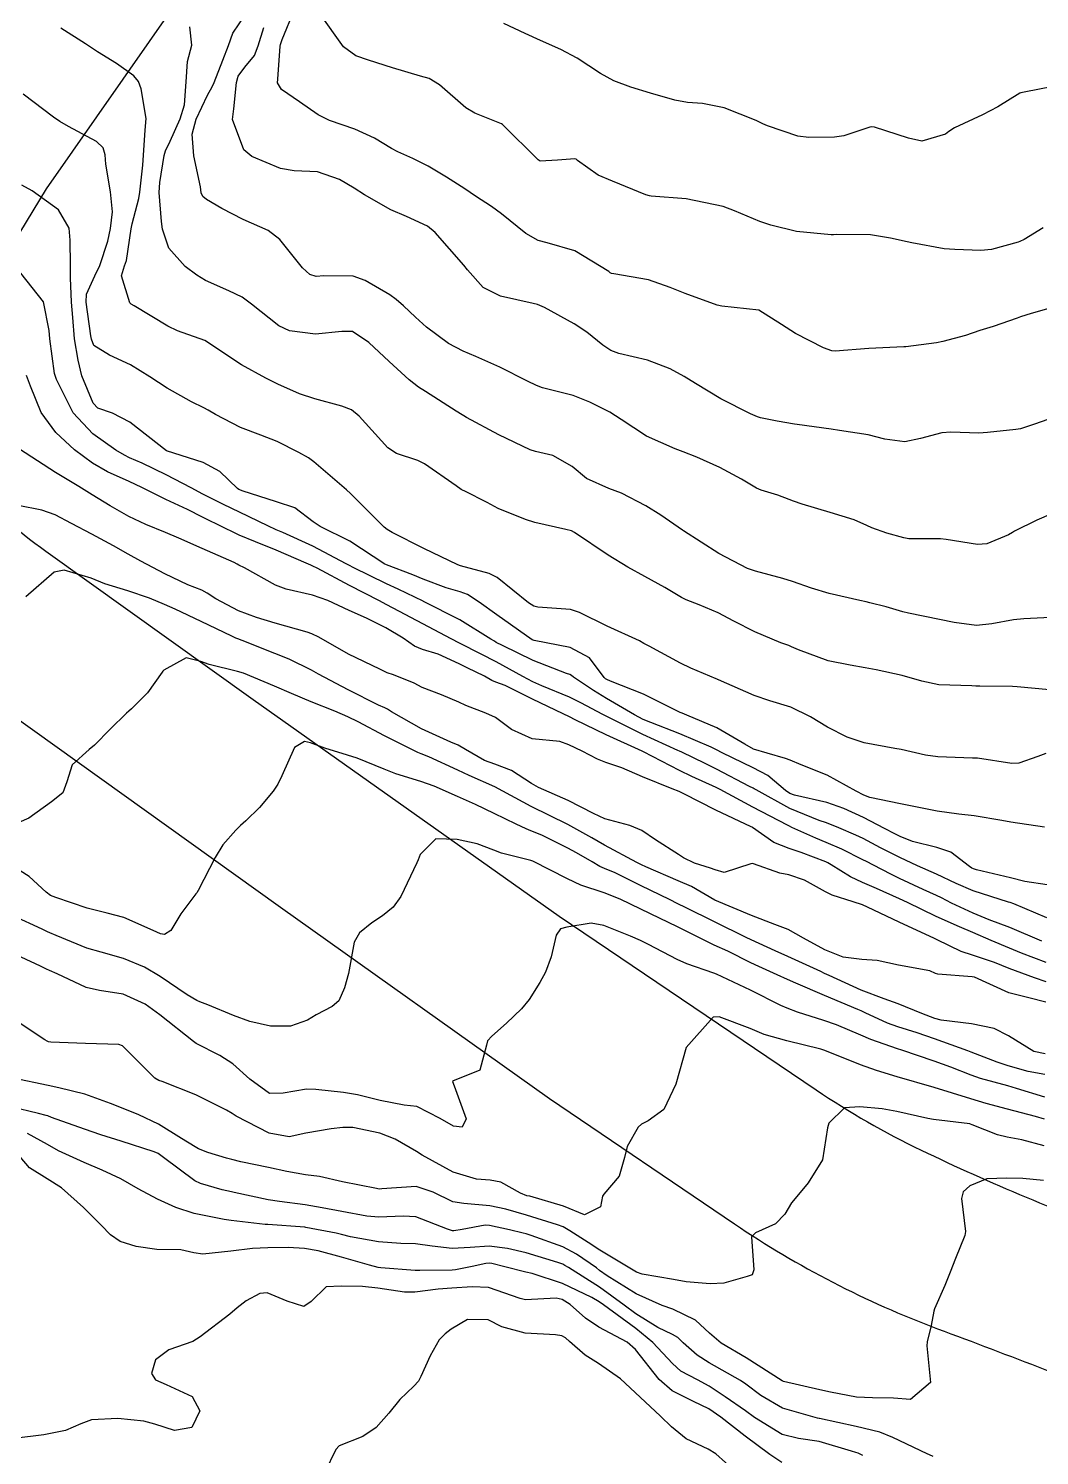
# Model space of a CAD drawing. Header units: metres. Extents: x 298520 to 308411, y 7433745 to 7450750.
# Drawn here: x 302165.4 to 302220.1, y 7441536.6 to 7441614 of the extents above; entities that cross this region are included whole.
import ezdxf

# ---------------------------------------------------------------- set-up
doc = ezdxf.new("R2010")
doc.units = ezdxf.units.M
doc.header["$LTSCALE"] = 10
for name, color, linetype in [('Curvas de Nivel 1m', 11, 'Continuous'), ('Curvas de Nivel 5m', 15, 'Continuous'), ('Vias Primárias', 230, 'Continuous')]:
    doc.layers.add(name, color=color, linetype=linetype)

msp = doc.modelspace()

# ---------------------------------------------------------------- linework, layer by layer
at = {"layer": 'Curvas de Nivel 1m', "flags": 128}
for points, elevation in [([(302220.654, 7441598.784), (302219.69, 7441598.512), (302219.117, 7441598.331), (302218.929, 7441598.26), (302217.642, 7441597.813), (302216.919, 7441597.581), (302216.145, 7441597.321), (302214.909, 7441596.985), (302214.559, 7441596.923), (302212.905, 7441596.705), (302212.799, 7441596.696), (302210.903, 7441596.62), (302209.079, 7441596.46), (302208.901, 7441596.479), (302208.435, 7441596.645), (302206.921, 7441597.421), (302206.159, 7441597.905), (302204.933, 7441598.69), (302202.935, 7441598.899), (302202.682, 7441598.966), (302200.942, 7441599.602), (302200.124, 7441599.921), (302198.949, 7441600.332), (302197.079, 7441600.651), (302196.952, 7441600.678), (302196.888, 7441600.717), (302196.814, 7441600.782), (302194.969, 7441601.904), (302193.464, 7441602.337), (302192.977, 7441602.459), (302192.312, 7441602.837), (302190.994, 7441603.918), (302190.451, 7441604.312), (302189.587, 7441604.871), (302189.009, 7441605.257), (302188.017, 7441605.891), (302187.027, 7441606.486), (302186.188, 7441606.913), (302185.378, 7441607.266), (302185.038, 7441607.446), (302184.113, 7441608.004), (302183.048, 7441608.496), (302181.68, 7441608.964), (302181.056, 7441609.271), (302180.055, 7441609.977), (302179.069, 7441610.655), (302178.861, 7441611.002), (302178.864, 7441611.215), (302179.005, 7441613.001), (302179.02, 7441613.084), (302179.106, 7441613.35), (302179.783, 7441614.99)], 742), ([(302220.736, 7441582.043), (302219.291, 7441581.958), (302218.734, 7441581.914), (302217.563, 7441581.699), (302216.729, 7441581.605), (302215.529, 7441581.76), (302214.733, 7441581.928), (302213.053, 7441582.272), (302212.739, 7441582.35), (302211.842, 7441582.604), (302210.956, 7441582.827), (302210.745, 7441582.878), (302210.414, 7441582.955), (302208.75, 7441583.337), (302207.782, 7441583.62), (302206.756, 7441583.989), (302206.24, 7441584.15), (302204.761, 7441584.544), (302204.321, 7441584.694), (302202.775, 7441585.506), (302200.858, 7441586.729), (302200.793, 7441586.776), (302199.635, 7441587.582), (302198.806, 7441588.094), (302197.498, 7441588.773), (302196.815, 7441589.024), (302195.592, 7441589.57), (302194.827, 7441590.216), (302193.774, 7441590.821), (302192.836, 7441591.032), (302192.545, 7441591.126), (302190.849, 7441591.937), (302189.093, 7441592.877), (302188.947, 7441592.962), (302188.864, 7441593.012), (302188.527, 7441593.223), (302186.877, 7441594.274), (302186.494, 7441594.521), (302185.994, 7441594.913), (302184.898, 7441595.906), (302183.803, 7441596.941), (302182.919, 7441597.527), (302182.34, 7441597.535), (302180.917, 7441597.387), (302179.501, 7441597.574), (302178.921, 7441597.847), (302177.445, 7441599.015), (302176.937, 7441599.392), (302176.224, 7441599.743), (302174.946, 7441600.303), (302174.491, 7441600.59), (302173.855, 7441601.056), (302172.968, 7441602.052), (302172.622, 7441603.074), (302172.571, 7441603.49), (302172.446, 7441605.076), (302172.47, 7441605.616), (302172.708, 7441607.073), (302172.778, 7441607.33), (302173.041, 7441607.849), (302173.587, 7441609.062), (302173.819, 7441609.817), (302173.898, 7441611.058), (302173.976, 7441612.171), (302174.218, 7441613.053), (302174.096, 7441614.039)], 739), ([(302220.352, 7441603.144), (302219.318, 7441602.517), (302219.086, 7441602.414), (302218.981, 7441602.381), (302217.536, 7441601.973), (302216.974, 7441601.918), (302215.563, 7441601.972), (302214.974, 7441602.006), (302213.23, 7441602.337), (302212.98, 7441602.396), (302212.075, 7441602.599), (302210.985, 7441602.781), (302209.132, 7441602.785), (302208.984, 7441602.779), (302208.848, 7441602.778), (302206.986, 7441602.957), (302205.596, 7441603.288), (302204.991, 7441603.489), (302203.625, 7441604.076), (302202.999, 7441604.312), (302201.003, 7441604.73), (302199.11, 7441604.865), (302199.004, 7441604.881), (302198.819, 7441604.948), (302197.012, 7441605.674), (302196.231, 7441606.008), (302195.11, 7441606.809), (302195.068, 7441606.844), (302195.033, 7441606.865), (302194.959, 7441606.885), (302194.033, 7441606.82), (302193.09, 7441606.772), (302193.032, 7441606.796), (302192.988, 7441606.83), (302191.052, 7441608.753), (302190.988, 7441608.787), (302190.82, 7441608.853), (302189.543, 7441609.358), (302189.061, 7441609.648), (302187.636, 7441610.894), (302187.078, 7441611.251), (302186.609, 7441611.376), (302185.086, 7441611.823), (302183.789, 7441612.243), (302183.096, 7441612.471), (302182.429, 7441612.957), (302181.121, 7441614.782)], 743), ([(302220.794, 7441610.786), (302219.408, 7441610.517), (302219.128, 7441610.464), (302219.072, 7441610.444), (302217.883, 7441609.714), (302217.06, 7441609.269), (302215.532, 7441608.563), (302215.238, 7441608.379), (302215.048, 7441608.226), (302213.774, 7441607.851), (302213.044, 7441608.008), (302211.212, 7441608.608), (302211.053, 7441608.63), (302210.947, 7441608.612), (302209.543, 7441608.135), (302209.044, 7441608.069), (302207.644, 7441608.054), (302207.045, 7441608.116), (302205.407, 7441608.685), (302205.159, 7441608.794), (302205.054, 7441608.838), (302204.785, 7441608.963), (302203.062, 7441609.658), (302201.89, 7441609.896), (302201.065, 7441609.948), (302200.392, 7441610.066), (302199.07, 7441610.443), (302198.006, 7441610.771), (302197.078, 7441611.119), (302196.354, 7441611.521), (302195.096, 7441612.339), (302194.204, 7441612.819), (302193.108, 7441613.305), (302192.268, 7441613.681), (302191.117, 7441614.23)], 744), ([(302220.689, 7441578.107), (302218.935, 7441578.273), (302218.691, 7441578.289), (302216.914, 7441578.315), (302216.691, 7441578.322), (302216.476, 7441578.328), (302214.691, 7441578.392), (302213.773, 7441578.579), (302212.696, 7441578.889), (302211.294, 7441579.206), (302210.7, 7441579.316), (302209.883, 7441579.446), (302208.703, 7441579.683), (302207.089, 7441580.276), (302206.711, 7441580.446), (302206.558, 7441580.509), (302206.13, 7441580.669), (302204.721, 7441581.261), (302203.586, 7441581.845), (302202.737, 7441582.289), (302201.701, 7441582.726), (302201.001, 7441582.992), (302200.747, 7441583.119), (302199.848, 7441583.653), (302198.758, 7441584.264), (302197.844, 7441584.769), (302196.772, 7441585.409), (302194.948, 7441586.65), (302194.792, 7441586.738), (302194.48, 7441586.813), (302192.796, 7441587.184), (302192.293, 7441587.34), (302190.804, 7441587.947), (302190.215, 7441588.266), (302189.01, 7441588.877), (302188.872, 7441588.938), (302188.814, 7441588.968), (302188.531, 7441589.167), (302186.828, 7441590.364), (302186.467, 7441590.543), (302185.306, 7441590.923), (302184.837, 7441591.23), (302183.274, 7441592.946), (302182.866, 7441593.286), (302182.342, 7441593.482), (302180.872, 7441593.889), (302180.055, 7441594.163), (302178.88, 7441594.68), (302178.216, 7441595.007), (302176.894, 7441595.726), (302174.913, 7441597.04), (302173.434, 7441597.578), (302172.92, 7441597.828), (302171.092, 7441598.928), (302170.932, 7441599.014), (302170.889, 7441599.047), (302170.851, 7441599.091), (302170.409, 7441600.559), (302170.571, 7441601.096), (302170.664, 7441601.388), (302170.926, 7441603.091), (302170.986, 7441603.365), (302171.342, 7441604.744), (302171.386, 7441605.086), (302171.557, 7441606.552), (302171.589, 7441607.084), (302171.679, 7441608.451), (302171.744, 7441609.083), (302171.469, 7441610.686), (302171.32, 7441611.088), (302171.077, 7441611.393), (302170.136, 7441612.055), (302169.097, 7441612.693), (302168.441, 7441613.127), (302167.111, 7441613.981)], 738), ([(302220.595, 7441592.774), (302219.875, 7441592.51), (302219.109, 7441592.268), (302218.858, 7441592.222), (302217.333, 7441592.058), (302216.855, 7441592.022), (302215.345, 7441592.073), (302214.855, 7441592.042), (302213.69, 7441591.742), (302212.847, 7441591.558), (302211.757, 7441591.699), (302210.853, 7441591.935), (302209.316, 7441592.175), (302208.857, 7441592.239), (302207.022, 7441592.497), (302206.861, 7441592.521), (302205.931, 7441592.674), (302205.036, 7441592.859), (302204.865, 7441592.908), (302204.488, 7441593.072), (302202.875, 7441593.888), (302201.505, 7441594.724), (302200.888, 7441595.102), (302200.128, 7441595.508), (302198.901, 7441595.978), (302197.343, 7441596.339), (302196.909, 7441596.504), (302196.488, 7441596.786), (302195.622, 7441597.501), (302194.924, 7441597.958), (302193.317, 7441598.826), (302192.935, 7441598.997), (302192.714, 7441599.053), (302190.939, 7441599.444), (302189.998, 7441599.919), (302189.142, 7441600.877), (302188.957, 7441601.123), (302187.404, 7441602.896), (302186.986, 7441603.249), (302185.844, 7441603.77), (302184.995, 7441604.124), (302183.565, 7441604.944), (302183.008, 7441605.3), (302182.208, 7441605.765), (302181.021, 7441606.186), (302179.761, 7441606.25), (302179.023, 7441606.365), (302177.467, 7441607.016), (302177.037, 7441607.387), (302176.416, 7441609.026), (302176.483, 7441609.602), (302176.63, 7441611.024), (302176.724, 7441611.377), (302177.085, 7441611.851), (302177.612, 7441612.498), (302177.81, 7441613.013), (302178.107, 7441614.016)], 741), ([(302220.487, 7441574.66), (302220.062, 7441574.506), (302219.022, 7441574.133), (302218.639, 7441574.119), (302216.778, 7441574.403), (302216.642, 7441574.413), (302216.517, 7441574.417), (302214.642, 7441574.485), (302213.973, 7441574.577), (302212.647, 7441574.886), (302212.305, 7441574.938), (302210.652, 7441575.242), (302209.732, 7441575.554), (302208.665, 7441576.09), (302207.735, 7441576.649), (302206.678, 7441577.171), (302205.53, 7441577.526), (302204.684, 7441577.802), (302202.749, 7441578.653), (302202.693, 7441578.679), (302202.672, 7441578.69), (302202.619, 7441578.711), (302201.261, 7441579.294), (302200.701, 7441579.558), (302198.993, 7441580.474), (302198.712, 7441580.632), (302198.462, 7441580.763), (302196.725, 7441581.572), (302195.226, 7441582.312), (302194.738, 7441582.466), (302192.966, 7441582.602), (302192.74, 7441582.658), (302192.458, 7441582.833), (302190.756, 7441584.196), (302190.325, 7441584.423), (302188.763, 7441584.84), (302188.63, 7441584.881), (302186.776, 7441585.768), (302185.073, 7441586.642), (302184.791, 7441586.812), (302184.641, 7441586.932), (302182.811, 7441588.746), (302182.601, 7441588.952), (302180.828, 7441590.477), (302180.535, 7441590.68), (302180.009, 7441590.982), (302178.841, 7441591.568), (302177.943, 7441591.912), (302176.853, 7441592.335), (302175.501, 7441593.04), (302175.093, 7441593.275), (302174.866, 7441593.395), (302174.202, 7441593.724), (302172.877, 7441594.469), (302171.934, 7441595.079), (302170.892, 7441595.719), (302169.748, 7441596.26), (302168.908, 7441596.779), (302168.766, 7441597.121), (302168.735, 7441597.301), (302168.487, 7441599.124), (302168.506, 7441599.556), (302168.947, 7441600.556), (302169.218, 7441601.116), (302169.658, 7441602.424), (302169.81, 7441603.108), (302169.909, 7441604.024), (302169.797, 7441605.108), (302169.543, 7441606.594), (302169.514, 7441607.113), (302169.41, 7441607.488), (302169.04, 7441607.839), (302167.533, 7441608.65), (302167.051, 7441608.919), (302166.724, 7441609.143), (302165.065, 7441610.402)], 737), ([(302220.418, 7441570.68), (302218.599, 7441570.941), (302218.099, 7441571.026), (302216.604, 7441571.281), (302215.776, 7441571.381), (302214.607, 7441571.539), (302213.421, 7441571.771), (302212.613, 7441571.938), (302210.957, 7441572.276), (302210.62, 7441572.405), (302210.217, 7441572.624), (302208.631, 7441573.495), (302207.234, 7441574.057), (302206.639, 7441574.299), (302206.376, 7441574.4), (302205.381, 7441574.679), (302204.646, 7441574.902), (302204.175, 7441575.17), (302202.663, 7441576.048), (302201.042, 7441576.734), (302200.779, 7441576.844), (302200.674, 7441576.888), (302200.394, 7441577.025), (302198.684, 7441577.873), (302196.891, 7441578.578), (302196.692, 7441578.676), (302196.627, 7441578.716), (302196.556, 7441578.782), (302195.762, 7441579.852), (302194.709, 7441580.401), (302192.757, 7441580.785), (302192.713, 7441580.798), (302192.657, 7441580.831), (302190.733, 7441582.185), (302189.779, 7441582.864), (302189.148, 7441583.275), (302188.748, 7441583.427), (302187.995, 7441583.643), (302186.755, 7441584.111), (302186.192, 7441584.343), (302184.762, 7441584.885), (302184.676, 7441584.931), (302182.781, 7441586.167), (302181.169, 7441586.966), (302180.795, 7441587.218), (302179.79, 7441587.973), (302178.806, 7441588.298), (302176.938, 7441588.892), (302176.812, 7441588.947), (302176.763, 7441588.972), (302176.691, 7441589.022), (302175.736, 7441589.95), (302174.827, 7441590.426), (302172.833, 7441591.07), (302170.856, 7441592.624), (302169.915, 7441593.104), (302169.12, 7441593.371), (302168.868, 7441593.646), (302168.258, 7441595.126), (302168.051, 7441595.973), (302167.86, 7441597.131), (302167.765, 7441598.291), (302167.688, 7441599.132), (302167.631, 7441600.448), (302167.645, 7441601.133), (302167.62, 7441602.487), (302167.568, 7441603.134), (302166.993, 7441604.119), (302165.568, 7441605.154), (302165.008, 7441605.473)], 736), ([(302220.542, 7441565.759), (302218.748, 7441566.518), (302218.554, 7441566.585), (302218.463, 7441566.612), (302216.56, 7441567.231), (302215.638, 7441567.628), (302214.568, 7441568.118), (302213.532, 7441568.58), (302212.577, 7441569.036), (302211.535, 7441569.559), (302210.587, 7441570.051), (302210.199, 7441570.234), (302209.28, 7441570.633), (302208.597, 7441570.901), (302208.215, 7441571.027), (302206.608, 7441571.692), (302204.799, 7441572.687), (302204.69, 7441572.755), (302204.624, 7441572.791), (302204.437, 7441572.88), (302202.634, 7441573.816), (302202.033, 7441574.115), (302200.769, 7441574.738), (302200.644, 7441574.796), (302200.55, 7441574.836), (302198.657, 7441575.691), (302196.844, 7441576.605), (302196.672, 7441576.69), (302196.487, 7441576.783), (302195.292, 7441577.414), (302194.682, 7441577.722), (302193.182, 7441578.331), (302192.69, 7441578.546), (302192.154, 7441578.835), (302190.701, 7441579.635), (302189.887, 7441580.045), (302188.711, 7441580.644), (302188.266, 7441580.884), (302186.725, 7441581.694), (302185.113, 7441582.548), (302184.74, 7441582.742), (302184.38, 7441582.934), (302182.751, 7441583.777), (302181.01, 7441584.717), (302180.761, 7441584.821), (302180.654, 7441584.864), (302180.409, 7441584.975), (302178.773, 7441585.677), (302177.66, 7441586.131), (302176.785, 7441586.494), (302175.674, 7441587.037), (302175.082, 7441587.332), (302174.797, 7441587.476), (302173.979, 7441587.88), (302172.807, 7441588.432), (302171.499, 7441589.083), (302170.816, 7441589.397), (302169.635, 7441589.922), (302168.826, 7441590.396), (302167.848, 7441591.13), (302166.847, 7441592.06), (302166.055, 7441593.148), (302165.468, 7441594.564), (302165.261, 7441595.156)], 734), ([(302220.281, 7441564.502), (302218.534, 7441565.242), (302217.419, 7441565.652), (302216.545, 7441566.005), (302215.385, 7441566.558), (302214.832, 7441566.842), (302214.557, 7441566.973), (302213.834, 7441567.303), (302212.566, 7441567.896), (302212.092, 7441568.121), (302211.142, 7441568.611), (302210.766, 7441568.808), (302210.576, 7441568.907), (302209.427, 7441569.477), (302208.585, 7441569.84), (302208.017, 7441570.076), (302206.722, 7441570.659), (302206.594, 7441570.722), (302206.483, 7441570.773), (302204.609, 7441571.755), (302202.85, 7441572.708), (302202.624, 7441572.822), (302201.313, 7441573.413), (302200.633, 7441573.744), (302198.683, 7441574.76), (302198.643, 7441574.779), (302198.608, 7441574.795), (302196.656, 7441575.682), (302194.976, 7441576.498), (302194.67, 7441576.647), (302194.326, 7441576.813), (302192.681, 7441577.605), (302191.19, 7441578.343), (302190.69, 7441578.534), (302190.467, 7441578.629), (302190.076, 7441578.859), (302189.139, 7441579.315), (302188.699, 7441579.523), (302187.554, 7441580.042), (302186.707, 7441580.308), (302186.284, 7441580.482), (302185.655, 7441580.916), (302184.721, 7441581.475), (302183.673, 7441581.996), (302182.735, 7441582.412), (302181.586, 7441582.962), (302180.746, 7441583.244), (302179.321, 7441583.564), (302178.751, 7441583.793), (302177.059, 7441584.718), (302176.761, 7441584.875), (302176.671, 7441584.931), (302176.497, 7441585.024), (302174.774, 7441585.774), (302173.505, 7441586.34), (302172.787, 7441586.643), (302171.713, 7441587.081), (302170.797, 7441587.503), (302169.778, 7441588.081), (302168.809, 7441588.688), (302168.084, 7441589.127), (302166.82, 7441589.895), (302164.88, 7441591.16)], 733), ([(302220.511, 7441563.338), (302219.179, 7441563.851), (302218.519, 7441564.109), (302217.52, 7441564.53), (302216.529, 7441564.965), (302215.804, 7441565.28), (302214.542, 7441565.837), (302212.992, 7441566.586), (302212.555, 7441566.793), (302211.308, 7441567.356), (302210.563, 7441567.675), (302209.913, 7441567.973), (302208.862, 7441568.637), (302208.678, 7441568.743), (302208.574, 7441568.789), (302207.23, 7441569.304), (302206.582, 7441569.521), (302205.752, 7441569.84), (302204.593, 7441570.652), (302204.574, 7441570.671), (302204.528, 7441570.691), (302202.606, 7441571.602), (302200.875, 7441572.48), (302200.621, 7441572.598), (302200.235, 7441572.744), (302198.629, 7441573.394), (302197.52, 7441573.885), (302196.637, 7441574.182), (302196.203, 7441574.351), (302195.357, 7441574.799), (302194.648, 7441575.131), (302194.16, 7441575.306), (302192.652, 7441575.458), (302191.533, 7441575.968), (302190.669, 7441576.614), (302190.141, 7441576.858), (302189.067, 7441577.265), (302188.679, 7441577.448), (302187.735, 7441577.837), (302186.686, 7441578.233), (302186.257, 7441578.475), (302185.137, 7441578.923), (302184.801, 7441579.035), (302184.694, 7441579.086), (302184.399, 7441579.23), (302182.704, 7441580.054), (302181.087, 7441580.966), (302180.716, 7441581.152), (302180.456, 7441581.235), (302178.724, 7441581.736), (302177.71, 7441582.028), (302176.734, 7441582.401), (302175.509, 7441583.039), (302175.051, 7441583.35), (302174.748, 7441583.516), (302173.996, 7441583.812), (302172.756, 7441584.397), (302171.449, 7441585.083), (302170.769, 7441585.464), (302169.962, 7441585.916), (302168.784, 7441586.547), (302167.689, 7441587.131), (302166.797, 7441587.591), (302166.088, 7441587.859), (302164.802, 7441588.105)], 732), ([(302220.5, 7441562.286), (302219.867, 7441562.506), (302218.508, 7441563.015), (302217.703, 7441563.336), (302216.515, 7441563.733), (302215.898, 7441563.93), (302214.605, 7441564.569), (302214.523, 7441564.608), (302214.454, 7441564.641), (302212.537, 7441565.52), (302210.821, 7441566.344), (302210.551, 7441566.46), (302210.054, 7441566.625), (302208.914, 7441566.994), (302208.558, 7441567.161), (302207.41, 7441567.806), (302206.567, 7441568.086), (302206.077, 7441568.176), (302204.64, 7441568.689), (302204.587, 7441568.703), (302204.512, 7441568.691), (302203.062, 7441568.211), (302202.569, 7441568.355), (302202.31, 7441568.454), (302201.444, 7441568.727), (302200.859, 7441569.019), (302200.577, 7441569.188), (302199.346, 7441569.992), (302198.59, 7441570.488), (302197.944, 7441570.766), (302196.598, 7441571.131), (302195.984, 7441571.408), (302194.613, 7441572.121), (302193.001, 7441572.826), (302192.625, 7441573.04), (302191.533, 7441573.748), (302190.635, 7441574.081), (302190.071, 7441574.292), (302189.05, 7441574.874), (302188.646, 7441575.112), (302188.249, 7441575.284), (302186.659, 7441576.004), (302185.028, 7441576.925), (302184.817, 7441577.07), (302184.675, 7441577.144), (302184.321, 7441577.289), (302182.685, 7441578.113), (302181.075, 7441578.966), (302180.695, 7441579.178), (302179.486, 7441579.773), (302178.704, 7441580.086), (302176.939, 7441580.789), (302176.711, 7441580.873), (302176.604, 7441580.914), (302176.381, 7441581.025), (302174.724, 7441581.821), (302173.313, 7441582.486), (302172.738, 7441582.734), (302171.914, 7441583.078), (302170.747, 7441583.474), (302169.493, 7441583.852), (302168.753, 7441584.161), (302167.292, 7441584.601), (302166.756, 7441584.485), (302165.213, 7441583.163)], 731), ([(302220.452, 7441558.388), (302219.838, 7441558.506), (302218.461, 7441559.361), (302217.694, 7441559.76), (302216.468, 7441560.019), (302214.822, 7441560.214), (302214.47, 7441560.304), (302213.765, 7441560.577), (302212.481, 7441561.097), (302211.724, 7441561.362), (302210.491, 7441561.844), (302208.747, 7441562.638), (302208.504, 7441562.751), (302208.296, 7441562.851), (302206.513, 7441563.664), (302205.821, 7441563.975), (302204.522, 7441564.562), (302204.25, 7441564.693), (302202.536, 7441565.551), (302200.959, 7441566.322), (302200.55, 7441566.52), (302200.095, 7441566.745), (302198.56, 7441567.499), (302197.151, 7441568.19), (302196.569, 7441568.435), (302196.329, 7441568.542), (302195.897, 7441568.79), (302195.051, 7441569.276), (302194.58, 7441569.526), (302193.173, 7441570.239), (302192.589, 7441570.475), (302192.332, 7441570.576), (302191.783, 7441570.842), (302190.601, 7441571.415), (302189.577, 7441571.902), (302188.615, 7441572.339), (302187.342, 7441572.893), (302186.625, 7441573.141), (302185.264, 7441573.555), (302184.632, 7441573.812), (302183.165, 7441574.418), (302182.639, 7441574.576), (302181.421, 7441574.962), (302180.647, 7441575.241), (302180.311, 7441575.312), (302179.778, 7441574.983), (302179.089, 7441573.454), (302178.873, 7441572.996), (302178.619, 7441572.615), (302177.88, 7441571.737), (302177.132, 7441571.015), (302176.853, 7441570.764), (302176.595, 7441570.516), (302175.896, 7441569.717), (302175.467, 7441569.037), (302174.555, 7441567.234), (302174.487, 7441567.117), (302174.43, 7441567.051), (302173.621, 7441565.974), (302173.079, 7441565.064), (302172.729, 7441564.86), (302172.521, 7441564.898), (302172.114, 7441565.074), (302170.533, 7441565.779), (302169.628, 7441566.012), (302168.54, 7441566.284), (302166.833, 7441566.852), (302166.55, 7441566.977), (302166.32, 7441567.143), (302165.405, 7441568.001), (302164.566, 7441568.515)], 729), ([(302220.441, 7441557.277), (302219.523, 7441557.428), (302218.445, 7441557.74), (302217.849, 7441557.931), (302216.452, 7441558.475), (302216.263, 7441558.552), (302214.459, 7441559.207), (302213.522, 7441559.52), (302212.465, 7441559.843), (302211.918, 7441560.049), (302210.701, 7441560.617), (302210.474, 7441560.722), (302210.304, 7441560.793), (302208.487, 7441561.549), (302206.937, 7441562.215), (302206.499, 7441562.408), (302205.933, 7441562.669), (302204.943, 7441563.12), (302204.509, 7441563.326), (302203.262, 7441563.956), (302202.519, 7441564.282), (302202.222, 7441564.416), (302201.622, 7441564.724), (302200.531, 7441565.263), (302199.55, 7441565.737), (302198.545, 7441566.224), (302197.426, 7441566.771), (302196.556, 7441567.107), (302195.289, 7441567.528), (302194.563, 7441567.865), (302192.693, 7441568.829), (302192.573, 7441568.869), (302190.992, 7441569.269), (302190.579, 7441569.429), (302189.675, 7441569.776), (302188.584, 7441570), (302187.434, 7441570.042), (302186.576, 7441569.193), (302186.473, 7441568.902), (302186.407, 7441568.738), (302185.542, 7441566.915), (302185.126, 7441566.339), (302184.537, 7441565.866), (302183.974, 7441565.493), (302183.304, 7441564.942), (302183.015, 7441564.448), (302182.741, 7441562.948), (302182.706, 7441562.743), (302182.493, 7441561.971), (302182.173, 7441561.266), (302181.819, 7441560.957), (302180.943, 7441560.498), (302180.471, 7441560.212), (302179.565, 7441559.891), (302178.466, 7441559.893), (302177.349, 7441560.132), (302176.475, 7441560.462), (302175.08, 7441561.041), (302174.651, 7441561.214), (302174.485, 7441561.282), (302173.955, 7441561.589), (302172.498, 7441562.588), (302171.648, 7441563.079), (302170.508, 7441563.551), (302169.292, 7441563.89), (302168.513, 7441564.115), (302166.86, 7441564.796), (302166.521, 7441564.943), (302166.384, 7441565.005), (302166.109, 7441565.146), (302164.533, 7441565.866)], 728), ([(302220.426, 7441556.033), (302218.898, 7441556.515), (302218.434, 7441556.651), (302216.947, 7441557.051), (302216.44, 7441557.224), (302215.336, 7441557.669), (302214.447, 7441557.991), (302212.688, 7441558.588), (302212.454, 7441558.666), (302211.014, 7441559.167), (302210.461, 7441559.392), (302209.145, 7441559.955), (302208.468, 7441560.195), (302207.034, 7441560.654), (302206.476, 7441560.855), (302206.127, 7441561.016), (302204.49, 7441561.844), (302202.645, 7441562.709), (302202.503, 7441562.763), (302201.037, 7441563.261), (302200.511, 7441563.504), (302198.956, 7441564.318), (302198.521, 7441564.522), (302197.987, 7441564.765), (302196.531, 7441565.35), (302195.86, 7441565.463), (302194.529, 7441565.248), (302194.184, 7441565.158), (302193.95, 7441564.816), (302193.68, 7441563.649), (302193.376, 7441562.821), (302193.068, 7441562.253), (302192.488, 7441561.342), (302192.078, 7441560.836), (302191.272, 7441560.047), (302190.46, 7441559.342), (302190.232, 7441559.086), (302190.18, 7441558.863), (302189.81, 7441557.495), (302188.434, 7441556.943), (302188.387, 7441556.927), (302188.345, 7441556.881), (302188.429, 7441556.65), (302189.072, 7441554.873), (302188.858, 7441554.416), (302188.399, 7441554.477), (302187.666, 7441554.887), (302186.413, 7441555.541), (302185.725, 7441555.599), (302184.417, 7441555.856), (302183.195, 7441556.168), (302182.423, 7441556.299), (302180.937, 7441556.461), (302180.425, 7441556.469), (302179.158, 7441556.256), (302178.422, 7441556.242), (302177.36, 7441557.011), (302176.441, 7441557.85), (302175.72, 7441558.306), (302174.452, 7441558.953), (302174.297, 7441559.052), (302172.474, 7441560.498), (302171.689, 7441561.078), (302170.488, 7441561.619), (302169.206, 7441561.825), (302168.492, 7441561.992), (302166.915, 7441562.72), (302166.501, 7441562.901), (302166.336, 7441562.978), (302166.004, 7441563.147), (302164.964, 7441563.619)], 727), ([(302220.408, 7441554.855), (302219.931, 7441554.984), (302218.416, 7441555.383), (302217.261, 7441555.697), (302216.424, 7441555.942), (302214.433, 7441556.57), (302212.439, 7441557.15), (302211.314, 7441557.479), (302210.445, 7441557.801), (302208.522, 7441558.57), (302208.452, 7441558.596), (302208.296, 7441558.642), (302206.457, 7441559.093), (302205.224, 7441559.442), (302204.464, 7441559.763), (302202.787, 7441560.389), (302202.469, 7441560.367), (302201.003, 7441558.732), (302200.433, 7441556.74), (302199.796, 7441555.363), (302198.935, 7441554.755), (302198.577, 7441554.582), (302198.4, 7441554.42), (302197.793, 7441553.362), (302197.652, 7441552.767), (302197.377, 7441551.766), (302196.536, 7441550.778), (302196.467, 7441550.673), (302196.353, 7441550.099), (302195.481, 7441549.658), (302194.353, 7441550.126), (302192.521, 7441550.668), (302192.361, 7441550.7), (302192.027, 7441550.835), (302190.957, 7441551.439), (302190.37, 7441551.542), (302189.635, 7441551.602), (302188.374, 7441551.973), (302186.696, 7441552.897), (302186.385, 7441553.104), (302185.234, 7441553.76), (302184.395, 7441554.094), (302182.941, 7441554.401), (302182.397, 7441554.398), (302181.764, 7441554.327), (302180.394, 7441554.098), (302179.487, 7441553.894), (302178.394, 7441554.089), (302176.608, 7441555.018), (302176.405, 7441555.152), (302176.097, 7441555.335), (302174.42, 7441556.158), (302172.611, 7441556.888), (302172.431, 7441556.952), (302172.207, 7441557.072), (302170.45, 7441558.829), (302170.257, 7441558.899), (302168.451, 7441558.951), (302166.567, 7441559.023), (302166.452, 7441559.039), (302166.377, 7441559.066), (302166.24, 7441559.143), (302164.47, 7441560.317)], 726), ([(302220.368, 7441551.532), (302219.247, 7441551.634), (302218.37, 7441551.655), (302217.299, 7441551.606), (302216.363, 7441551.243), (302216.008, 7441550.903), (302215.923, 7441550.554), (302216.128, 7441548.759), (302216.103, 7441548.552), (302215.587, 7441547.291), (302215.314, 7441546.56), (302215.024, 7441545.841), (302214.456, 7441544.568), (302214.415, 7441544.435), (302214.274, 7441543.664), (302214.064, 7441542.773), (302214.042, 7441542.572), (302214.243, 7441540.57), (302213.157, 7441539.653), (302212.23, 7441539.719), (302211.096, 7441539.741), (302210.23, 7441539.782), (302208.812, 7441540.056), (302208.236, 7441540.185), (302206.281, 7441540.631), (302206.243, 7441540.643), (302206.198, 7441540.67), (302204.255, 7441541.906), (302202.901, 7441542.704), (302202.268, 7441543.247), (302201.505, 7441543.951), (302200.281, 7441544.545), (302199.706, 7441544.746), (302198.292, 7441545.387), (302196.72, 7441546.362), (302196.311, 7441546.652), (302196.135, 7441546.783), (302195.051, 7441547.53), (302194.324, 7441547.924), (302192.606, 7441548.551), (302192.331, 7441548.632), (302192.172, 7441548.674), (302191.418, 7441548.844), (302190.336, 7441549.085), (302190.102, 7441549.097), (302188.853, 7441548.875), (302188.415, 7441548.797), (302188.332, 7441548.8), (302188.059, 7441548.883), (302186.343, 7441549.546), (302185.659, 7441549.594), (302184.342, 7441549.529), (302183.692, 7441549.587), (302182.346, 7441549.837), (302181.273, 7441550.042), (302180.351, 7441550.2), (302178.959, 7441550.389), (302178.355, 7441550.483), (302176.506, 7441550.873), (302176.361, 7441550.902), (302175.863, 7441551.027), (302174.675, 7441551.354), (302174.368, 7441551.509), (302172.67, 7441552.777), (302172.382, 7441552.979), (302172.177, 7441553.072), (302170.389, 7441553.65), (302169.289, 7441554.004), (302168.395, 7441554.303), (302166.607, 7441554.932), (302166.402, 7441555.022), (302166.313, 7441555.052), (302165.907, 7441555.147), (302164.408, 7441555.517)], 724), ([(302214.391, 7441536.568), (302214.194, 7441536.657), (302214.05, 7441536.715), (302212.203, 7441537.596), (302211.487, 7441537.882), (302210.209, 7441538.194), (302208.228, 7441538.624), (302208.213, 7441538.628), (302208.123, 7441538.641), (302206.221, 7441539.177), (302205.038, 7441539.875), (302204.24, 7441540.487), (302203.936, 7441540.693), (302202.252, 7441541.642), (302201.59, 7441542.054), (302200.844, 7441542.731), (302200.548, 7441543.018), (302200.267, 7441543.172), (302199.46, 7441543.559), (302198.278, 7441544.303), (302197.64, 7441544.766), (302196.297, 7441545.74), (302194.621, 7441546.805), (302194.432, 7441546.926), (302194.315, 7441546.989), (302194.042, 7441547.087), (302192.321, 7441547.6), (302191.325, 7441547.847), (302190.324, 7441547.974), (302189.293, 7441547.901), (302188.323, 7441547.846), (302187.24, 7441547.974), (302186.325, 7441548.084), (302185.529, 7441548.116), (302184.326, 7441548.201), (302182.806, 7441548.468), (302182.329, 7441548.596), (302182.039, 7441548.664), (302180.397, 7441548.979), (302180.333, 7441548.991), (302178.335, 7441549.134), (302178.192, 7441549.145), (302176.338, 7441549.357), (302175.955, 7441549.41), (302174.343, 7441549.737), (302173.341, 7441550.067), (302172.355, 7441550.511), (302171.312, 7441551.081), (302170.368, 7441551.622), (302169.358, 7441552.091), (302168.377, 7441552.499), (302166.981, 7441553.134), (302166.386, 7441553.469), (302165.303, 7441554.067)], 723), ([(302210.575, 7441536.614), (302210.322, 7441536.746), (302210.195, 7441536.789), (302209.962, 7441536.855), (302208.2, 7441537.386), (302207.082, 7441537.537), (302206.204, 7441537.767), (302204.703, 7441538.685), (302204.218, 7441539.035), (302203.121, 7441539.809), (302202.238, 7441540.386), (302201.618, 7441540.719), (302200.711, 7441541.197), (302200.252, 7441541.612), (302199.198, 7441542.751), (302198.27, 7441543.502), (302196.521, 7441544.778), (302196.285, 7441544.944), (302195.895, 7441545.18), (302194.3, 7441545.944), (302192.653, 7441546.482), (302192.309, 7441546.563), (302191.178, 7441546.847), (302190.474, 7441547.017), (302190.315, 7441547.039), (302190.152, 7441547.024), (302189.403, 7441546.869), (302188.504, 7441546.684), (302188.31, 7441546.666), (302186.567, 7441546.64), (302186.309, 7441546.642), (302184.453, 7441546.785), (302184.311, 7441546.809), (302183.832, 7441546.935), (302182.317, 7441547.368), (302181.06, 7441547.709), (302180.322, 7441547.842), (302179.425, 7441547.886), (302178.322, 7441547.867), (302177.5, 7441547.83), (302176.32, 7441547.691), (302174.812, 7441547.537), (302174.318, 7441547.601), (302173.617, 7441547.76), (302172.32, 7441547.793), (302171.188, 7441547.953), (302170.324, 7441548.219), (302169.804, 7441548.575), (302169.304, 7441549.105), (302168.347, 7441550.068), (302167.155, 7441551.132), (302166.368, 7441551.607), (302165.423, 7441552.204), (302164.599, 7441553.167)], 722), ([(302206.186, 7441536.233), (302205.527, 7441536.677), (302204.203, 7441537.675), (302202.877, 7441538.703), (302202.22, 7441539.15), (302201.395, 7441539.553), (302200.234, 7441540.128), (302199.531, 7441540.747), (302198.259, 7441542.361), (302197.796, 7441542.765), (302196.271, 7441543.572), (302195.541, 7441544.056), (302194.709, 7441544.804), (302194.287, 7441545.066), (302193.956, 7441545.145), (302192.286, 7441545.058), (302191.998, 7441545.123), (302190.296, 7441545.721), (302189.4, 7441545.766), (302188.295, 7441545.683), (302187.555, 7441545.626), (302186.291, 7441545.466), (302185.73, 7441545.47), (302184.294, 7441545.698), (302183.456, 7441545.778), (302182.296, 7441545.798), (302181.487, 7441545.77), (302180.684, 7441544.974), (302180.28, 7441544.697), (302179.373, 7441544.989), (302178.29, 7441545.439), (302177.894, 7441545.399), (302177.155, 7441545.011), (302176.668, 7441544.627), (302176.276, 7441544.283), (302174.666, 7441543.044), (302174.26, 7441542.795), (302172.973, 7441542.346), (302172.25, 7441541.802), (302172.024, 7441541.073), (302172.238, 7441540.724), (302172.822, 7441540.476), (302174.224, 7441539.822), (302174.649, 7441539.043), (302174.204, 7441538.144), (302173.281, 7441537.98), (302172.205, 7441538.312), (302171.61, 7441538.482), (302170.208, 7441538.633), (302168.776, 7441538.545), (302168.205, 7441538.342), (302167.361, 7441537.968), (302166.199, 7441537.732), (302164.581, 7441537.548)], 721)]:
    msp.add_lwpolyline(points, dxfattribs=dict(at, elevation=elevation))
at = {"layer": 'Curvas de Nivel 5m', "flags": 128}
for points, elevation in [([(302220.805, 7441587.662), (302220.001, 7441587.308), (302218.795, 7441586.711), (302218.675, 7441586.64), (302218.468, 7441586.523), (302217.296, 7441586.024), (302216.785, 7441585.986), (302215.083, 7441586.271), (302214.789, 7441586.303), (302213.069, 7441586.307), (302212.789, 7441586.348), (302211.868, 7441586.604), (302211.066, 7441586.886), (302210.797, 7441587.016), (302210.095, 7441587.332), (302208.804, 7441587.733), (302207.285, 7441588.179), (302206.81, 7441588.336), (302206.579, 7441588.432), (302205.958, 7441588.673), (302205.069, 7441588.94), (302204.816, 7441589.047), (302203.996, 7441589.524), (302202.827, 7441590.163), (302201.581, 7441590.723), (302200.837, 7441591.013), (302200.403, 7441591.173), (302198.85, 7441591.871), (302197.485, 7441592.774), (302196.867, 7441593.169), (302195.787, 7441593.711), (302194.875, 7441594.066), (302193.218, 7441594.488), (302192.881, 7441594.6), (302192.405, 7441594.835), (302190.894, 7441595.595), (302189.6, 7441596.172), (302188.907, 7441596.469), (302188.112, 7441596.888), (302186.922, 7441597.776), (302186.329, 7441598.311), (302185.678, 7441598.919), (302185.288, 7441599.277), (302184.939, 7441599.513), (302183.598, 7441600.292), (302182.949, 7441600.526), (302181.36, 7441600.554), (302180.948, 7441600.517), (302180.6, 7441600.626), (302180.203, 7441600.981), (302178.976, 7441602.529), (302178.347, 7441603.006), (302176.989, 7441603.605), (302175.83, 7441604.197), (302174.999, 7441604.684), (302174.802, 7441604.844), (302174.715, 7441605.044), (302174.68, 7441605.373), (302174.315, 7441607.051), (302174.225, 7441608.233), (302174.446, 7441609.049), (302175.066, 7441610.35), (302175.321, 7441610.787), (302175.417, 7441611.037), (302175.885, 7441612.238), (302176.2, 7441613.029), (302176.434, 7441613.703), (302177.12, 7441614.708)], 740), ([(302220.563, 7441567.551), (302219.343, 7441567.735), (302218.567, 7441567.921), (302216.741, 7441568.369), (302216.572, 7441568.421), (302216.486, 7441568.455), (302216.346, 7441568.543), (302215.338, 7441569.317), (302214.583, 7441569.577), (302213.271, 7441569.898), (302212.589, 7441570.171), (302212.309, 7441570.313), (302211.749, 7441570.603), (302210.601, 7441571.191), (302209.552, 7441571.688), (302208.614, 7441572.018), (302206.877, 7441572.399), (302206.62, 7441572.491), (302206.373, 7441572.664), (302205.431, 7441573.478), (302204.635, 7441573.889), (302202.945, 7441574.707), (302202.645, 7441574.867), (302202.35, 7441575.012), (302200.658, 7441575.738), (302199.083, 7441576.339), (302198.669, 7441576.511), (302198.204, 7441576.765), (302196.682, 7441577.654), (302195.974, 7441578.079), (302194.888, 7441578.807), (302194.782, 7441578.896), (302194.694, 7441578.94), (302194.51, 7441578.996), (302192.702, 7441579.702), (302191.045, 7441580.511), (302190.711, 7441580.689), (302190.605, 7441580.745), (302190.416, 7441580.854), (302188.728, 7441581.9), (302186.77, 7441582.9), (302186.743, 7441582.914), (302185.393, 7441583.564), (302184.752, 7441583.866), (302182.957, 7441584.752), (302182.762, 7441584.854), (302182.581, 7441584.952), (302180.777, 7441585.897), (302179.136, 7441586.646), (302178.79, 7441586.791), (302178.328, 7441587.005), (302176.8, 7441587.735), (302175.928, 7441588.157), (302174.81, 7441588.722), (302174.175, 7441589.056), (302172.82, 7441589.766), (302171.518, 7441590.391), (302170.829, 7441590.695), (302170.562, 7441590.826), (302170.093, 7441591.101), (302168.846, 7441591.981), (302167.787, 7441593.131), (302166.881, 7441594.933), (302166.805, 7441595.141), (302166.772, 7441595.254), (302166.516, 7441597.144), (302166.476, 7441597.586), (302166.172, 7441599.148), (302164.948, 7441600.703)], 735), ([(302220.483, 7441561.189), (302219.566, 7441561.43), (302218.491, 7441561.693), (302216.615, 7441562.539), (302216.503, 7441562.569), (302214.638, 7441562.701), (302214.505, 7441562.738), (302214.199, 7441562.88), (302212.509, 7441563.198), (302211.351, 7441563.448), (302210.512, 7441563.503), (302209.512, 7441563.631), (302208.517, 7441564.016), (302207.35, 7441564.652), (302206.53, 7441565.124), (302205.806, 7441565.399), (302204.541, 7441565.882), (302202.553, 7441566.71), (302201.28, 7441567.449), (302200.563, 7441567.761), (302198.81, 7441568.518), (302198.572, 7441568.634), (302198.323, 7441568.762), (302196.582, 7441569.701), (302195.881, 7441570.086), (302194.593, 7441570.81), (302192.607, 7441571.794), (302190.623, 7441572.86), (302189.232, 7441573.474), (302188.632, 7441573.755), (302187.051, 7441574.484), (302186.64, 7441574.642), (302186.452, 7441574.714), (302186.057, 7441574.909), (302184.653, 7441575.63), (302183.234, 7441576.374), (302182.668, 7441576.649), (302181.957, 7441576.957), (302180.678, 7441577.471), (302179.604, 7441577.908), (302178.686, 7441578.31), (302177.007, 7441579.017), (302176.694, 7441579.115), (302175.143, 7441579.488), (302174.699, 7441579.653), (302173.904, 7441579.855), (302172.694, 7441579.172), (302172.643, 7441579.121), (302172.604, 7441579.071), (302171.803, 7441577.957), (302170.947, 7441577.087), (302170.801, 7441576.959), (302170.669, 7441576.843), (302169.779, 7441575.98), (302168.942, 7441575.116), (302168.64, 7441574.875), (302167.719, 7441574.042), (302167.435, 7441573.132), (302167.215, 7441572.536), (302166.612, 7441572.037), (302165.382, 7441571.158), (302164.844, 7441570.922)], 730), ([(302220.392, 7441553.395), (302219.187, 7441553.72), (302218.396, 7441553.867), (302217.866, 7441553.996), (302216.49, 7441554.549), (302216.403, 7441554.578), (302216.367, 7441554.586), (302214.407, 7441554.824), (302214.103, 7441554.877), (302212.413, 7441555.272), (302211.618, 7441555.399), (302210.416, 7441555.519), (302209.573, 7441555.471), (302208.725, 7441554.637), (302208.652, 7441554.386), (302208.383, 7441552.64), (302207.615, 7441551.403), (302206.992, 7441550.654), (302206.709, 7441550.305), (302206.348, 7441549.703), (302205.841, 7441549.174), (302204.75, 7441548.686), (302204.541, 7441548.477), (302204.664, 7441546.686), (302204.581, 7441546.415), (302204.307, 7441546.324), (302203.038, 7441545.967), (302202.301, 7441545.916), (302200.994, 7441546.039), (302200.304, 7441546.152), (302198.618, 7441546.447), (302198.31, 7441546.559), (302197.946, 7441546.764), (302196.323, 7441547.755), (302195.692, 7441548.155), (302194.687, 7441548.805), (302194.336, 7441549.01), (302194.023, 7441549.128), (302192.345, 7441549.646), (302191.235, 7441549.962), (302190.352, 7441550.144), (302188.957, 7441550.271), (302188.355, 7441550.369), (302187.286, 7441550.891), (302186.366, 7441551.205), (302184.505, 7441551.068), (302184.364, 7441551.057), (302184.21, 7441551.086), (302182.368, 7441551.457), (302181.138, 7441551.736), (302180.372, 7441551.839), (302179.356, 7441552.007), (302178.375, 7441552.222), (302176.861, 7441552.533), (302176.379, 7441552.659), (302176.097, 7441552.741), (302175.074, 7441553.04), (302174.575, 7441553.237), (302174.386, 7441553.34), (302173.644, 7441553.804), (302172.398, 7441554.572), (302171.341, 7441555.081), (302170.408, 7441555.455), (302169.807, 7441555.704), (302168.419, 7441556.194), (302167.007, 7441556.551), (302166.426, 7441556.681), (302164.531, 7441557.069)], 725), ([(302204.172, 7441535.299), (302202.612, 7441536.706), (302202.195, 7441536.962), (302201.005, 7441537.532), (302200.207, 7441538.167), (302199.614, 7441538.746), (302198.232, 7441540.031), (302197.44, 7441540.768), (302196.251, 7441541.611), (302195.521, 7441542.057), (302194.675, 7441542.804), (302194.452, 7441542.995), (302194.266, 7441543.103), (302193.922, 7441543.158), (302192.267, 7441543.247), (302191.01, 7441543.589), (302190.274, 7441543.981), (302189.152, 7441543.994), (302188.269, 7441543.475), (302187.937, 7441543.213), (302187.618, 7441542.886), (302187.121, 7441542.025), (302186.62, 7441540.896), (302186.494, 7441540.643), (302186.235, 7441540.374), (302185.479, 7441539.657), (302184.888, 7441538.92), (302184.205, 7441538.141), (302183.483, 7441537.654), (302182.195, 7441537.153), (302182.011, 7441536.953), (302181.415, 7441535.72)], 720)]:
    msp.add_lwpolyline(points, dxfattribs=dict(at, elevation=elevation))
at = {"layer": 'Vias Primárias', "elevation": 748.077}
msp.add_lwpolyline([(302235.282, 7441702.137), (302231.318, 7441696.242), (302214.032, 7441671.047), (302202.34, 7441654.717), (302193.335, 7441642.809), (302178.782, 7441623.117), (302166.324, 7441605.268), (302160.937, 7441596.406, 0.348336), (302161.807, 7441589.436, 0.036368), (302166.301, 7441585.624), (302177.535, 7441577.597), (302194.124, 7441565.848), (302208.037, 7441556.438, 0.036901), (302213.725, 7441553.174, 0.025784), (302225.243, 7441548.364, 0.033083), (302245.888, 7441542.475, 0.04574), (302263.614, 7441540.331, -0.001386), (302278.851, 7441539.848, 0.000615), (302298.684, 7441539.189, 0.001913), (302321.462, 7441538.547, -0.006817), (302342.528, 7441537.746, -0.027636), (302361.306, 7441535.732, -0.126934)], format="xyb", dxfattribs=at)
at = {"layer": 'Vias Primárias'}
msp.add_lwpolyline([(302095.736, 7441648.896), (302103.745, 7441635.893, 0.045681), (302107.459, 7441630.94, -0.018571), (302110.283, 7441627.569, -0.000289), (302119.204, 7441616.07, 0.041429), (302124.578, 7441610.208, -0.002986), (302136.174, 7441599.364, 0.030109), (302152.733, 7441585.481, -0.000783), (302164.368, 7441576.835), (302179.019, 7441566.339), (302193.585, 7441555.97), (302203.613, 7441549.177, 0.059418), (302214.618, 7441543.493, -0.004484), (302226.238, 7441539.026, 0.04935), (302242.491, 7441534.4, 0.038561)], format="xyb", dxfattribs=at)

doc.saveas('drawing.dxf')
